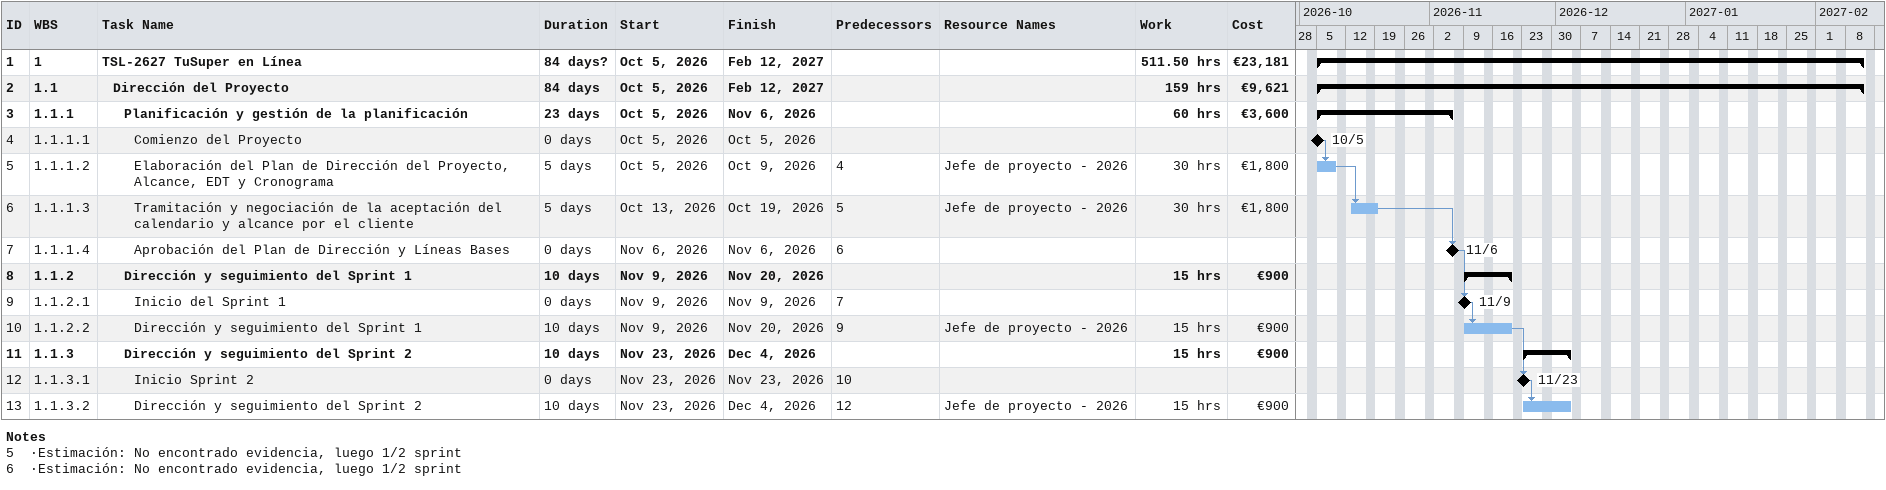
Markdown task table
| ID | WBS | Task | Duration | Start | Finish | Predecessors | Resources | Work (h) | Cost (€) |
|---|---|---|---|---|---|---|---|---|---|
| 1 | 1 | **TSL-2627 TuSuper en Línea** | 84d? | 2026-10-05 | 2027-02-12 |  |  | 511.50 | 23181 |
| 2 | 1.1 | **Dirección del Proyecto** | 84d | 2026-10-05 | 2027-02-12 |  |  | 159 | 9621 |
| 3 | 1.1.1 | **Planificación y gestión de la planificación** | 23d | 2026-10-05 | 2026-11-06 |  |  | 60 | 3600 |
| 4 | 1.1.1.1 | Comienzo del Proyecto | 0d | 2026-10-05 | 2026-10-05 |  |  |  |  |
| 5 | 1.1.1.2 | Elaboración del Plan de Dirección del Proyecto, Alcance, EDT y Cronograma | 5d | 2026-10-05 | 2026-10-09 | 4 | Jefe de proyecto - 2026 | 30 | 1800 |
| 6 | 1.1.1.3 | Tramitación y negociación de la aceptación del calendario y alcance por el cliente | 5d | 2026-10-13 | 2026-10-19 | 5 | Jefe de proyecto - 2026 | 30 | 1800 |
| 7 | 1.1.1.4 | Aprobación del Plan de Dirección y Líneas Bases | 0d | 2026-11-06 | 2026-11-06 | 6 |  |  |  |
| 8 | 1.1.2 | **Dirección y seguimiento del Sprint 1** | 10d | 2026-11-09 | 2026-11-20 |  |  | 15 | 900 |
| 9 | 1.1.2.1 | Inicio del Sprint 1 | 0d | 2026-11-09 | 2026-11-09 | 7 |  |  |  |
| 10 | 1.1.2.2 | Dirección y seguimiento del Sprint 1 | 10d | 2026-11-09 | 2026-11-20 | 9 | Jefe de proyecto - 2026 | 15 | 900 |
| 11 | 1.1.3 | **Dirección y seguimiento del Sprint 2** | 10d | 2026-11-23 | 2026-12-04 |  |  | 15 | 900 |
| 12 | 1.1.3.1 | Inicio Sprint 2 | 0d | 2026-11-23 | 2026-11-23 | 10 |  |  |  |
| 13 | 1.1.3.2 | Dirección y seguimiento del Sprint 2 | 10d | 2026-11-23 | 2026-12-04 | 12 | Jefe de proyecto - 2026 | 15 | 900 |

Notes
- 5: ·Estimación: No encontrado evidencia, luego 1/2 sprint
- 6: ·Estimación: No encontrado evidencia, luego 1/2 sprint
